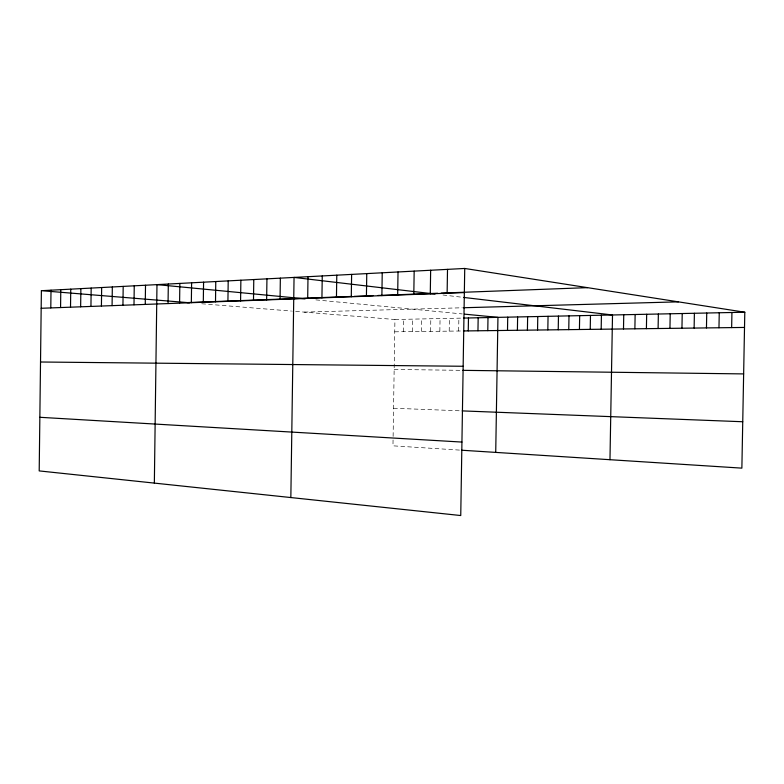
<?xml version="1.0" encoding="UTF-8"?>
<svg xmlns="http://www.w3.org/2000/svg" width="784" height="784" viewBox="0 0 784 784"><rect width="100%" height="100%" fill="white"/><g stroke="black" fill="none" stroke-linecap="round" stroke-linejoin="round"><path stroke-width="0.59" stroke-dasharray="3.92 2.94" d="M393.058 439.961L392.97 445.831L460.345 450.143M393.117 436.433L394.93 319.5L292.648 311.17M403.544 331.71L403.74 319.313M412.462 331.603L412.658 319.127M421.478 331.485L421.684 318.941M430.612 331.367L430.808 318.755M439.853 331.25L440.059 318.559M449.203 331.142L449.408 318.373M458.669 331.015L458.875 318.167M304.202 312.11L461.952 307.789M394.93 319.5L462.472 318.098M394.734 331.818L462.266 330.975M394.156 369.47L461.629 370.332M393.548 408.239L460.982 410.845M201.713 303.761L291.481 311.072M315.854 299.88L462.246 313.933M442.931 294.98L462.531 297.293"/><path stroke-width="1.18" d="M41.385 290.697L39.2 470.91L460.747 515.539L464.736 268.461L41.385 290.697L189.532 302.761M50.793 307.916L51.009 290.188M60.574 307.553L60.789 289.678M70.521 307.191L70.746 289.149M80.644 306.809L80.87 288.62M90.944 306.426L91.169 288.081M101.42 306.044L101.655 287.532M112.083 305.642L112.328 286.964M122.941 305.241L123.186 286.395M133.995 304.829L134.25 285.817M145.256 304.417L145.51 285.229M154.35 483.101L156.976 284.621L305.045 298.841M168.05 303.565L168.315 284.024M179.585 303.143L179.85 283.416M191.335 302.702L191.61 282.799M203.301 302.261L203.575 282.171M215.502 301.811L215.776 281.534M227.919 301.35L228.203 280.878M240.58 300.88L240.874 280.211M253.487 300.399L253.781 279.535M266.638 299.909L266.942 278.849M280.055 299.419L280.358 278.144M290.844 497.556L294.049 277.428L435.032 294.049M307.691 298.39L308.004 276.693M321.93 297.861L322.253 275.939M336.454 297.322L336.787 275.174M351.281 296.773L351.624 274.4M366.422 296.215L366.765 273.606M381.886 295.637L382.229 272.793M397.674 295.049L398.027 271.96M413.805 294.451L414.168 271.117M430.279 293.843L430.651 270.245M447.125 293.216L447.507 269.363M468.254 330.897L468.469 317.971M477.956 330.779L478.171 317.775M487.785 330.652L488.001 317.569M495.723 452.397L497.948 317.363L464.589 314.159M507.503 330.407L507.728 317.157M517.401 330.28L517.626 316.952M527.416 330.162L527.642 316.746M537.559 330.035L537.785 316.53M547.83 329.897L548.055 316.315M558.228 329.77L558.463 316.099M568.763 329.643L568.998 315.883M579.425 329.505L579.67 315.658M590.234 329.368L590.479 315.433M601.181 329.231L601.426 315.207M609.972 459.708L612.51 314.982L463.599 297.42M623.496 328.957L623.75 314.747M634.883 328.81L635.138 314.511M646.408 328.663L646.673 314.266M658.099 328.516L658.364 314.021M669.948 328.369L670.212 313.776M681.953 328.222L682.217 313.531M694.124 328.065L694.389 313.277M706.462 327.918L706.737 313.022M718.967 327.761L719.251 312.757M731.648 327.594L731.933 312.493M464.736 268.461L744.8 312.228L741.87 468.136L461.541 450.212M187.307 302.585L351.889 296.44M354.211 296.352L373.164 295.646M377.976 295.47L437.599 293.245M441.157 293.108L587.539 287.65M41.17 308.279L464.344 292.579M463.168 307.749L678.415 301.85M463.677 318.069L744.8 312.228M463.462 330.956L744.516 327.438M40.523 362.002L463.158 366.265M462.834 370.342L743.644 373.909M462.178 410.894L742.742 421.743M39.847 417.294L461.933 442.068"/></g></svg>
